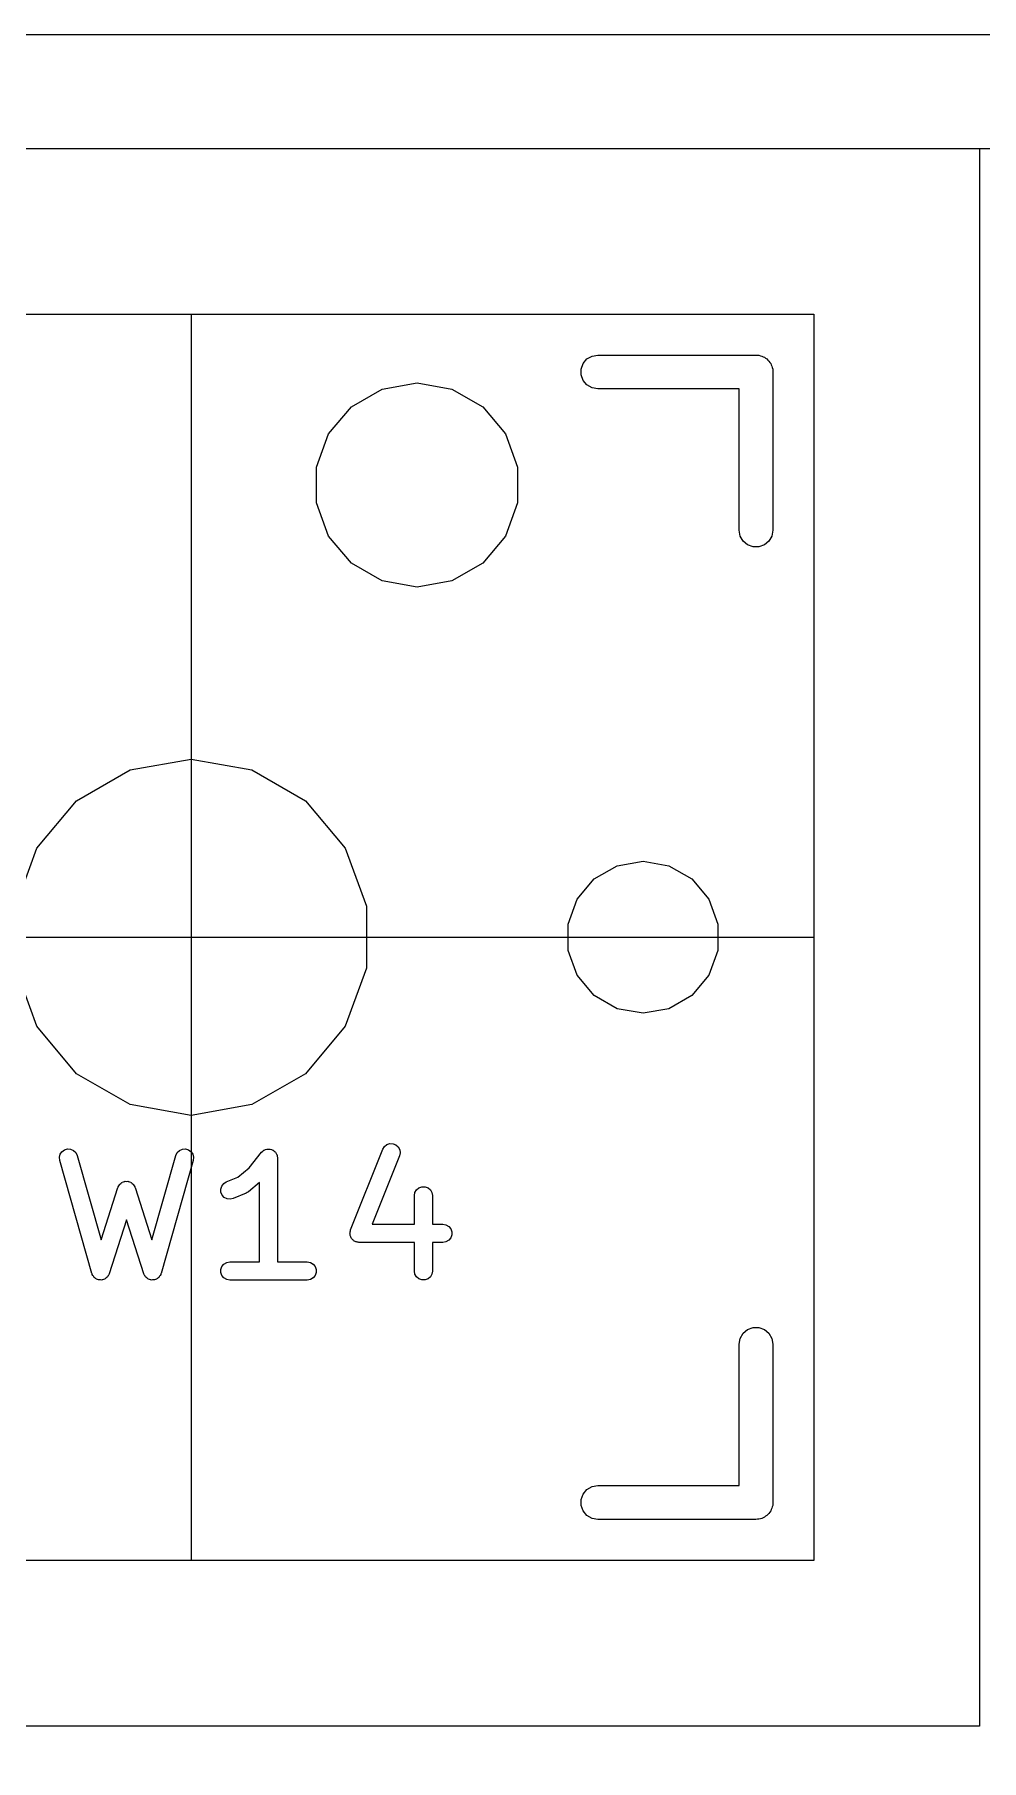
# Model space of a CAD drawing. Header units: millimetres. Extents: x 30 to 728, y -111 to 447.
# Drawn here: x 128.85 to 139.49, y 158.84 to 178.23 of the extents above; entities that cross this region are included whole.
import ezdxf

# ---------------------------------------------------------------- set-up
doc = ezdxf.new("R2010")
doc.units = ezdxf.units.MM
for name, color, linetype in [('BLACK', 7, 'Continuous'), ('プレート', 6, 'Continuous'), ('化粧板', 1, 'Continuous'), ('参照キーキャップ', 7, 'Continuous'), ('寸法', 21, 'Continuous')]:
    doc.layers.add(name, color=color, linetype=linetype)
doc.layers.add('補助線', color=4, linetype='Continuous', transparency=0.8)

# ---------------------------------------------------------------- blocks, each defined once
blk = doc.blocks.new('hhskb-F.SilkS')
at = {"layer": 'BLACK'}
for p, q in [((101.407, -53.5547), (101.45, -53.5041)), ((101.45, -53.5041), (101.507, -53.471)), ((101.507, -53.471), (101.572, -53.4595)), ((101.572, -53.4595), (103.35, -53.4595)), ((103.35, -53.4595), (103.366, -53.4624)), ((103.366, -53.4624), (103.383, -53.4624)), ((103.383, -53.4624), (103.399, -53.4681)), ((103.399, -53.4681), (103.415, -53.471)), ((103.415, -53.471), (103.43, -53.4793)), ((103.43, -53.4793), (103.445, -53.485)), ((103.445, -53.485), (103.458, -53.4957)), ((103.458, -53.4957), (103.472, -53.5041)), ((103.472, -53.5041), (103.483, -53.5168)), ((101.384, -53.6169), (101.407, -53.5547)), ((101.384, -53.6831), (101.384, -53.6169)), ((101.407, -53.7452), (101.384, -53.6831)), ((103.483, -53.5168), (103.496, -53.5275)), ((103.496, -53.5275), (103.504, -53.542)), ((103.504, -53.542), (103.515, -53.5547)), ((103.515, -53.5547), (103.521, -53.5704)), ((103.521, -53.5704), (103.529, -53.5848)), ((103.529, -53.5848), (103.532, -53.6013)), ((103.532, -53.6013), (103.538, -53.6169)), ((103.538, -53.6169), (103.538, -53.6336)), ((103.538, -53.6336), (103.54, -53.65)), ((103.54, -53.65), (103.54, -55.428)), ((98.8025, -54.0411), (99.1476, -53.8418)), ((99.1476, -53.8418), (99.54, -53.7726)), ((99.54, -53.7726), (99.9324, -53.8418)), ((99.9324, -53.8418), (100.278, -54.0411)), ((101.45, -53.7959), (101.407, -53.7452)), ((101.507, -53.829), (101.45, -53.7959)), ((101.572, -53.8405), (101.507, -53.829)), ((103.159, -53.8405), (101.572, -53.8405)), ((103.159, -55.428), (103.159, -53.8405)), ((98.5464, -54.3463), (98.8025, -54.0411)), ((100.278, -54.0411), (100.534, -54.3463)), ((98.4101, -54.7208), (98.5464, -54.3463)), ((100.534, -54.3463), (100.67, -54.7208)), ((98.4101, -55.1192), (98.4101, -54.7208)), ((100.67, -54.7208), (100.67, -55.1192)), ((98.5464, -55.4937), (98.4101, -55.1192)), ((100.67, -55.1192), (100.534, -55.4937)), ((103.171, -55.4932), (103.159, -55.428)), ((103.54, -55.428), (103.529, -55.4932)), ((98.8025, -55.7989), (98.5464, -55.4937)), ((100.534, -55.4937), (100.278, -55.7989)), ((103.204, -55.5505), (103.171, -55.4932)), ((103.255, -55.593), (103.204, -55.5505)), ((103.317, -55.6156), (103.255, -55.593)), ((103.383, -55.6156), (103.317, -55.6156)), ((103.445, -55.593), (103.383, -55.6156)), ((103.496, -55.5505), (103.445, -55.593)), ((103.529, -55.4932), (103.496, -55.5505)), ((99.1476, -55.9982), (98.8025, -55.7989)), ((100.278, -55.7989), (99.9324, -55.9982)), ((99.54, -56.0674), (99.1476, -55.9982)), ((99.9324, -55.9982), (99.54, -56.0674)), ((95.7134, -58.4667), (96.3154, -58.1192)), ((96.3154, -58.1192), (97, -57.9985)), ((97, -57.9985), (97.6846, -58.1192)), ((97.6846, -58.1192), (98.2865, -58.4667)), ((95.2666, -58.9992), (95.7134, -58.4667)), ((98.2865, -58.4667), (98.7334, -58.9992)), ((95.0289, -59.6524), (95.2666, -58.9992)), ((98.7334, -58.9992), (98.9711, -59.6524)), ((101.531, -59.3457), (101.788, -59.1974)), ((101.788, -59.1974), (102.08, -59.1458)), ((102.08, -59.1458), (102.372, -59.1974)), ((102.372, -59.1974), (102.629, -59.3457)), ((101.34, -59.5729), (101.531, -59.3457)), ((102.629, -59.3457), (102.82, -59.5729)), ((98.9711, -59.6524), (98.9711, -60.3476)), ((101.239, -59.8517), (101.34, -59.5729)), ((102.82, -59.5729), (102.921, -59.8517)), ((101.239, -60.1483), (101.239, -59.8517)), ((102.921, -59.8517), (102.921, -60.1483)), ((101.34, -60.4271), (101.239, -60.1483)), ((102.921, -60.1483), (102.82, -60.4271)), ((95.2666, -61.0008), (95.0289, -60.3476)), ((98.9711, -60.3476), (98.7334, -61.0008)), ((101.531, -60.6543), (101.34, -60.4271)), ((102.82, -60.4271), (102.629, -60.6543)), ((101.788, -60.8026), (101.531, -60.6543)), ((102.629, -60.6543), (102.372, -60.8026)), ((102.08, -60.8541), (101.788, -60.8026)), ((102.372, -60.8026), (102.08, -60.8541)), ((95.7134, -61.5332), (95.2666, -61.0008)), ((98.7334, -61.0008), (98.2865, -61.5332)), ((96.3154, -61.8808), (95.7134, -61.5332)), ((98.2865, -61.5332), (97.6846, -61.8808)), ((97, -62.0015), (96.3154, -61.8808)), ((97.6846, -61.8808), (97, -62.0015)), ((95.5284, -62.4381), (95.5481, -62.4089)), ((95.5481, -62.4089), (95.5767, -62.3882)), ((95.5767, -62.3882), (95.6106, -62.3785)), ((95.6106, -62.3785), (95.6458, -62.381)), ((95.6458, -62.381), (95.678, -62.3953)), ((95.678, -62.3953), (95.7034, -62.4199)), ((95.7034, -62.4199), (95.7188, -62.4516)), ((96.8297, -62.4516), (96.8452, -62.4199)), ((96.8452, -62.4199), (96.8705, -62.3953)), ((96.8705, -62.3953), (96.9028, -62.381)), ((96.9028, -62.381), (96.938, -62.3785)), ((96.938, -62.3785), (96.9719, -62.3882)), ((96.9719, -62.3882), (97.0004, -62.4089)), ((97.0004, -62.4089), (97.0202, -62.4381)), ((97.6528, -62.5895), (97.7915, -62.4161)), ((97.7915, -62.4161), (97.7924, -62.4153)), ((97.7924, -62.4153), (97.793, -62.4142)), ((97.793, -62.4142), (97.8056, -62.4036)), ((97.8056, -62.4036), (97.818, -62.3927)), ((97.818, -62.3927), (97.8191, -62.3923)), ((97.8191, -62.3923), (97.8201, -62.3915)), ((97.8201, -62.3915), (97.8355, -62.3859)), ((97.8355, -62.3859), (97.8509, -62.3799)), ((97.8509, -62.3799), (97.8521, -62.3799)), ((97.8521, -62.3799), (97.8532, -62.3795)), ((97.8532, -62.3795), (97.8696, -62.3795)), ((97.8696, -62.3795), (97.8862, -62.3791)), ((97.8862, -62.3791), (97.8873, -62.3795)), ((97.8873, -62.3795), (97.8885, -62.3795)), ((97.8885, -62.3795), (97.904, -62.3851)), ((97.904, -62.3851), (97.9196, -62.3904)), ((97.9196, -62.3904), (97.9205, -62.3911)), ((97.9205, -62.3911), (97.9217, -62.3915)), ((97.9217, -62.3915), (97.9343, -62.4021)), ((97.9343, -62.4021), (97.9471, -62.4124)), ((97.9471, -62.4124), (97.9478, -62.4134)), ((97.9478, -62.4134), (97.9487, -62.4142)), ((97.9487, -62.4142), (97.9569, -62.4285)), ((97.9569, -62.4285), (97.9655, -62.4426)), ((98.7925, -63.2885), (99.1554, -62.3813)), ((99.1554, -62.3813), (99.174, -62.3513)), ((99.174, -62.3513), (99.2017, -62.3295)), ((99.2017, -62.3295), (99.2352, -62.3185)), ((99.2352, -62.3185), (99.2705, -62.3196)), ((99.2705, -62.3196), (99.3033, -62.3327)), ((99.3033, -62.3327), (99.3296, -62.3562)), ((99.3296, -62.3562), (99.3462, -62.3873)), ((99.3513, -62.4222), (99.344, -62.4568)), ((99.3462, -62.3873), (99.3513, -62.4222)), ((95.5198, -62.4723), (95.5284, -62.4381)), ((95.5235, -62.5074), (95.5198, -62.4723)), ((95.8863, -63.7774), (95.5235, -62.5074)), ((95.7188, -62.4516), (95.9895, -63.399)), ((96.5591, -63.399), (96.8297, -62.4516)), ((97.0251, -62.5074), (96.6623, -63.7774)), ((97.0202, -62.4381), (97.0288, -62.4723)), ((97.0288, -62.4723), (97.0251, -62.5074)), ((97.5273, -62.694), (97.6528, -62.5895)), ((97.9655, -62.4426), (97.9657, -62.4437)), ((97.9657, -62.4437), (97.9663, -62.4448)), ((97.9663, -62.4448), (97.9692, -62.461)), ((97.9692, -62.461), (97.9724, -62.4771)), ((97.9724, -62.4771), (97.9722, -62.4783)), ((97.9722, -62.4783), (97.9725, -62.4795)), ((97.9725, -62.4795), (97.9725, -63.6479)), ((99.344, -62.4568), (99.0369, -63.2246)), ((95.9895, -63.399), (96.1775, -62.8114)), ((96.1775, -62.8114), (96.1794, -62.8078)), ((96.1794, -62.8078), (96.1803, -62.8039)), ((96.1803, -62.8039), (96.1876, -62.7923)), ((96.1876, -62.7923), (96.1939, -62.7802)), ((96.1939, -62.7802), (96.1969, -62.7775)), ((96.1969, -62.7775), (96.1991, -62.7741)), ((96.1991, -62.7741), (96.2099, -62.7657)), ((96.2099, -62.7657), (96.2201, -62.7565)), ((96.2201, -62.7565), (96.2238, -62.7549)), ((96.2238, -62.7549), (96.227, -62.7525)), ((96.227, -62.7525), (96.24, -62.7483)), ((96.24, -62.7483), (96.2527, -62.7431)), ((96.2527, -62.7431), (96.2568, -62.7429)), ((96.2568, -62.7429), (96.2606, -62.7417)), ((96.2606, -62.7417), (96.2743, -62.7422)), ((96.2743, -62.7422), (96.288, -62.7417)), ((96.288, -62.7417), (96.2918, -62.7429)), ((96.2918, -62.7429), (96.2959, -62.7431)), ((96.2959, -62.7431), (96.3085, -62.7483)), ((96.3085, -62.7483), (96.3216, -62.7525)), ((96.3216, -62.7525), (96.3248, -62.7549)), ((96.3248, -62.7549), (96.3285, -62.7565)), ((96.3285, -62.7565), (96.3387, -62.7657)), ((96.3387, -62.7657), (96.3495, -62.7741)), ((96.3495, -62.7741), (96.3516, -62.7775)), ((96.3516, -62.7775), (96.3546, -62.7802)), ((96.3546, -62.7802), (96.361, -62.7923)), ((96.361, -62.7923), (96.3683, -62.8039)), ((96.3683, -62.8039), (96.3692, -62.8078)), ((96.3692, -62.8078), (96.3711, -62.8114)), ((96.3711, -62.8114), (96.5591, -63.399)), ((97.3347, -62.8293), (97.3452, -62.7957)), ((97.3452, -62.7957), (97.3666, -62.7676)), ((97.3666, -62.7676), (97.3964, -62.7486)), ((97.3964, -62.7486), (97.5273, -62.694)), ((97.7693, -62.7569), (97.6456, -62.86)), ((97.7693, -63.6479), (97.7693, -62.7569)), ((99.5347, -62.8376), (99.5618, -62.8149)), ((99.5618, -62.8149), (99.5949, -62.8028)), ((99.5949, -62.8028), (99.6302, -62.8028)), ((99.6302, -62.8028), (99.6634, -62.8149)), ((99.6634, -62.8149), (99.6904, -62.8376)), ((97.3363, -62.8646), (97.3347, -62.8293)), ((97.3499, -62.8971), (97.3363, -62.8646)), ((97.3737, -62.9231), (97.3499, -62.8971)), ((97.4051, -62.9393), (97.3737, -62.9231)), ((97.4401, -62.9439), (97.4051, -62.9393)), ((97.4745, -62.9362), (97.4401, -62.9439)), ((97.6196, -62.8757), (97.4745, -62.9362)), ((97.6324, -62.8675), (97.6196, -62.8757)), ((97.6456, -62.86), (97.6324, -62.8675)), ((99.511, -62.9029), (99.5171, -62.8681)), ((99.511, -63.2246), (99.511, -62.9029)), ((99.5171, -62.8681), (99.5347, -62.8376)), ((99.6904, -62.8376), (99.708, -62.8681)), ((99.708, -62.8681), (99.7142, -62.9029)), ((99.7142, -62.9029), (99.7142, -63.2246)), ((96.2743, -63.1757), (96.0808, -63.7805)), ((96.4678, -63.7805), (96.2743, -63.1757)), ((98.7853, -63.323), (98.7868, -63.3158)), ((98.7868, -63.3334), (98.7853, -63.323)), ((98.7868, -63.3085), (98.7904, -63.2987)), ((98.7868, -63.3158), (98.7868, -63.3085)), ((98.7868, -63.3438), (98.7868, -63.3334)), ((98.7893, -63.3507), (98.7868, -63.3438)), ((98.7903, -63.3579), (98.7893, -63.3507)), ((98.7953, -63.3672), (98.7903, -63.3579)), ((98.7904, -63.2987), (98.7925, -63.2885)), ((98.7989, -63.377), (98.7953, -63.3672)), ((98.8036, -63.3826), (98.7989, -63.377)), ((98.807, -63.389), (98.8036, -63.3826)), ((98.8148, -63.396), (98.807, -63.389)), ((98.8216, -63.404), (98.8148, -63.396)), ((99.0369, -63.2246), (99.511, -63.2246)), ((99.7142, -63.2246), (99.8303, -63.2246)), ((99.8303, -63.2246), (99.865, -63.2307)), ((99.865, -63.2307), (99.8956, -63.2484)), ((99.8956, -63.2484), (99.9183, -63.2754)), ((99.9183, -63.377), (99.8956, -63.404)), ((99.9183, -63.2754), (99.9303, -63.3085)), ((99.9303, -63.3438), (99.9183, -63.377)), ((99.9303, -63.3085), (99.9303, -63.3438)), ((98.8279, -63.4077), (98.8216, -63.404)), ((98.8333, -63.4125), (98.8279, -63.4077)), ((98.843, -63.4164), (98.8333, -63.4125)), ((98.8521, -63.4217), (98.843, -63.4164)), ((98.8593, -63.4229), (98.8521, -63.4217)), ((98.8661, -63.4256), (98.8593, -63.4229)), ((98.8765, -63.426), (98.8661, -63.4256)), ((98.8869, -63.4278), (98.8765, -63.426)), ((99.511, -63.4278), (98.8869, -63.4278)), ((99.511, -63.7495), (99.511, -63.4278)), ((99.8303, -63.4278), (99.7142, -63.4278)), ((99.7142, -63.4278), (99.7142, -63.7495)), ((99.865, -63.4217), (99.8303, -63.4278)), ((99.8956, -63.404), (99.865, -63.4217)), ((95.8888, -63.7825), (95.8863, -63.7774)), ((95.89, -63.788), (95.8888, -63.7825)), ((95.8964, -63.7983), (95.89, -63.788)), ((96.0781, -63.7855), (96.0768, -63.7909)), ((96.0808, -63.7805), (96.0781, -63.7855)), ((96.4704, -63.7855), (96.4678, -63.7805)), ((96.4718, -63.7909), (96.4704, -63.7855)), ((96.6586, -63.788), (96.6521, -63.7983)), ((96.6598, -63.7825), (96.6586, -63.788)), ((96.6623, -63.7774), (96.6598, -63.7825)), ((97.3354, -63.7319), (97.3474, -63.6987)), ((97.3354, -63.7672), (97.3354, -63.7319)), ((97.3474, -63.8003), (97.3354, -63.7672)), ((97.3474, -63.6987), (97.3701, -63.6717)), ((97.3701, -63.6717), (97.4007, -63.6541)), ((97.4007, -63.6541), (97.4354, -63.6479)), ((97.4354, -63.6479), (97.7693, -63.6479)), ((97.9725, -63.6479), (98.3063, -63.6479)), ((98.3063, -63.6479), (98.341, -63.6541)), ((98.341, -63.6541), (98.3716, -63.6717)), ((98.3716, -63.6717), (98.3943, -63.6987)), ((98.3943, -63.6987), (98.4063, -63.7319)), ((98.4063, -63.7672), (98.3943, -63.8003)), ((98.4063, -63.7319), (98.4063, -63.7672)), ((99.5171, -63.7843), (99.511, -63.7495)), ((99.5347, -63.8148), (99.5171, -63.7843)), ((99.708, -63.7843), (99.6904, -63.8148)), ((99.7142, -63.7495), (99.708, -63.7843)), ((95.9017, -63.8092), (95.8964, -63.7983)), ((95.9058, -63.8131), (95.9017, -63.8092)), ((95.9088, -63.8178), (95.9058, -63.8131)), ((95.9184, -63.8253), (95.9088, -63.8178)), ((95.9271, -63.8337), (95.9184, -63.8253)), ((95.9322, -63.836), (95.9271, -63.8337)), ((95.9367, -63.8394), (95.9322, -63.836)), ((95.9483, -63.8431), (95.9367, -63.8394)), ((95.9593, -63.8481), (95.9483, -63.8431)), ((95.9649, -63.8485), (95.9593, -63.8481)), ((95.9703, -63.8502), (95.9649, -63.8485)), ((95.9824, -63.8497), (95.9703, -63.8502)), ((95.9945, -63.8506), (95.9824, -63.8497)), ((95.9999, -63.849), (95.9945, -63.8506)), ((96.0056, -63.8488), (95.9999, -63.849)), ((96.0168, -63.8442), (96.0056, -63.8488)), ((96.0285, -63.8409), (96.0168, -63.8442)), ((96.033, -63.8376), (96.0285, -63.8409)), ((96.0382, -63.8354), (96.033, -63.8376)), ((96.0472, -63.8273), (96.0382, -63.8354)), ((96.057, -63.8202), (96.0472, -63.8273)), ((96.0602, -63.8155), (96.057, -63.8202)), ((96.0643, -63.8117), (96.0602, -63.8155)), ((96.07, -63.801), (96.0643, -63.8117)), ((96.0768, -63.7909), (96.07, -63.801)), ((96.4786, -63.801), (96.4718, -63.7909)), ((96.4842, -63.8117), (96.4786, -63.801)), ((96.4884, -63.8155), (96.4842, -63.8117)), ((96.4916, -63.8202), (96.4884, -63.8155)), ((96.5014, -63.8273), (96.4916, -63.8202)), ((96.5103, -63.8354), (96.5014, -63.8273)), ((96.5156, -63.8376), (96.5103, -63.8354)), ((96.5201, -63.8409), (96.5156, -63.8376)), ((96.5318, -63.8442), (96.5201, -63.8409)), ((96.543, -63.8488), (96.5318, -63.8442)), ((96.5486, -63.849), (96.543, -63.8488)), ((96.554, -63.8506), (96.5486, -63.849)), ((96.5661, -63.8497), (96.554, -63.8506)), ((96.5783, -63.8502), (96.5661, -63.8497)), ((96.5836, -63.8485), (96.5783, -63.8502)), ((96.5892, -63.8481), (96.5836, -63.8485)), ((96.6003, -63.8431), (96.5892, -63.8481)), ((96.6119, -63.8394), (96.6003, -63.8431)), ((96.6163, -63.836), (96.6119, -63.8394)), ((96.6215, -63.8337), (96.6163, -63.836)), ((96.6302, -63.8253), (96.6215, -63.8337)), ((96.6398, -63.8178), (96.6302, -63.8253)), ((96.6428, -63.8131), (96.6398, -63.8178)), ((96.6468, -63.8092), (96.6428, -63.8131)), ((96.6521, -63.7983), (96.6468, -63.8092)), ((97.3701, -63.8274), (97.3474, -63.8003)), ((97.4007, -63.845), (97.3701, -63.8274)), ((97.4354, -63.8511), (97.4007, -63.845)), ((98.3063, -63.8511), (97.4354, -63.8511)), ((98.341, -63.845), (98.3063, -63.8511)), ((98.3716, -63.8274), (98.341, -63.845)), ((98.3943, -63.8003), (98.3716, -63.8274)), ((99.5618, -63.8375), (99.5347, -63.8148)), ((99.5949, -63.8496), (99.5618, -63.8375)), ((99.6302, -63.8496), (99.5949, -63.8496)), ((99.6634, -63.8375), (99.6302, -63.8496)), ((99.6904, -63.8148), (99.6634, -63.8375)), ((103.159, -64.572), (103.171, -64.5068)), ((103.171, -64.5068), (103.204, -64.4495)), ((103.204, -64.4495), (103.255, -64.407)), ((103.255, -64.407), (103.317, -64.3844)), ((103.317, -64.3844), (103.383, -64.3844)), ((103.383, -64.3844), (103.445, -64.407)), ((103.445, -64.407), (103.496, -64.4495)), ((103.496, -64.4495), (103.529, -64.5068)), ((103.529, -64.5068), (103.54, -64.572)), ((103.159, -66.1595), (103.159, -64.572)), ((103.54, -64.572), (103.54, -66.35)), ((101.384, -66.3169), (101.407, -66.2548)), ((101.407, -66.2548), (101.45, -66.2041)), ((101.45, -66.2041), (101.507, -66.171)), ((101.507, -66.171), (101.572, -66.1595)), ((101.572, -66.1595), (103.159, -66.1595)), ((101.384, -66.3831), (101.384, -66.3169)), ((101.407, -66.4453), (101.384, -66.3831)), ((101.45, -66.4959), (101.407, -66.4453)), ((101.507, -66.529), (101.45, -66.4959)), ((103.472, -66.4959), (103.458, -66.5043)), ((103.483, -66.4832), (103.472, -66.4959)), ((103.496, -66.4725), (103.483, -66.4832)), ((103.504, -66.458), (103.496, -66.4725)), ((103.515, -66.4453), (103.504, -66.458)), ((103.521, -66.4296), (103.515, -66.4453)), ((103.529, -66.4152), (103.521, -66.4296)), ((103.532, -66.3987), (103.529, -66.4152)), ((103.538, -66.3831), (103.532, -66.3987)), ((103.54, -66.35), (103.538, -66.3664)), ((103.538, -66.3664), (103.538, -66.3831)), ((101.572, -66.5405), (101.507, -66.529)), ((103.35, -66.5405), (101.572, -66.5405)), ((103.366, -66.5376), (103.35, -66.5405)), ((103.383, -66.5376), (103.366, -66.5376)), ((103.399, -66.5319), (103.383, -66.5376)), ((103.415, -66.529), (103.399, -66.5319)), ((103.43, -66.5207), (103.415, -66.529)), ((103.445, -66.515), (103.43, -66.5207)), ((103.458, -66.5043), (103.445, -66.515))]:
    blk.add_line(p, q, dxfattribs=at)

msp = doc.modelspace()

# ---------------------------------------------------------------- linework, layer by layer
at = {"layer": 'プレート'}
msp.add_lwpolyline([(123.608, 161.086), (123.608, 175.086), (137.608, 175.086), (137.608, 161.086)], close=True, dxfattribs=at)
at = {"layer": '化粧板'}
msp.add_lwpolyline([(63.47, 178.227), (197.749, 178.227), (197.749, 157.945), (188.249, 157.945), (188.249, 140.207), (192.999, 140.207), (192.999, 121.227), (202.499, 121.227), (202.499, 81.977), (106.217, 81.977), (106.217, 100.955), (63.499, 101.001)], close=True, dxfattribs=at)
at = {"layer": '参照キーキャップ', "color": 7}
msp.add_lwpolyline([(121.747, 176.947), (139.469, 176.947), (139.469, 159.225), (121.747, 159.225), (121.747, 176.947)], close=True, dxfattribs=at)
for points in [[(130.608, 169.086), (130.608, 167.086)], [(129.608, 168.086), (131.608, 168.086), (131.608, 168.086), (131.608, 168.086)]]:
    msp.add_lwpolyline(points, dxfattribs=at)
at = {"layer": '補助線'}
for p, q in [((30.626, 178.227), (254.261, 178.227)), ((30.626, 176.947), (254.261, 176.947)), ((130.608, 175.086), (130.608, 161.086)), ((123.608, 168.086), (137.608, 168.086))]:
    msp.add_line(p, q, dxfattribs=at)

# ---------------------------------------------------------------- block references
at = {"layer": '寸法', "linetype": 'ByBlock'}
msp.add_blockref('hhskb-F.SilkS', (33.608, 228.086), dxfattribs=at)

doc.saveas('drawing.dxf')
